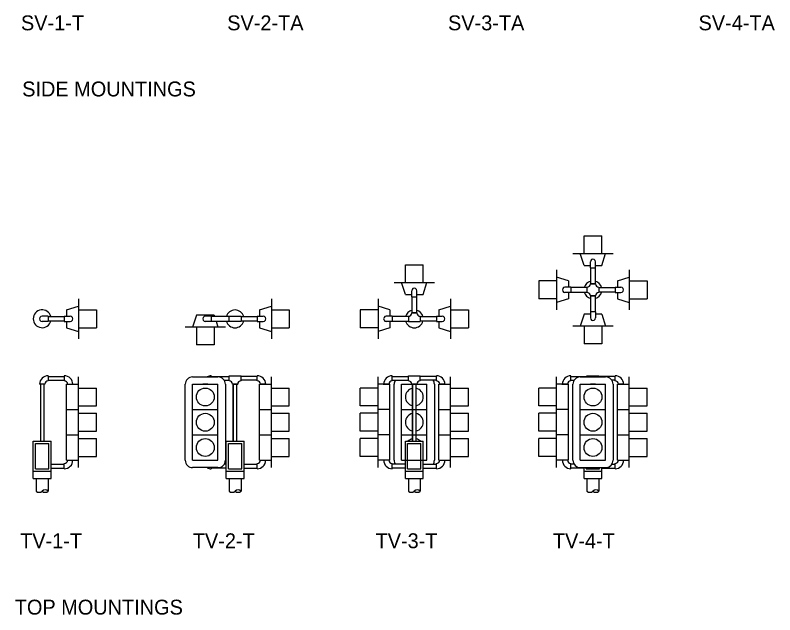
# Model space of a CAD drawing. Extents: x -816.1 to -768.4, y 449.8 to 494.3.
# Drawn here: x -795.22 to -770.21, y 449.77 to 469.51 of the extents above; entities that cross this region are included whole.
import ezdxf

# ---------------------------------------------------------------- set-up
doc = ezdxf.new("R2010")
doc.units = 0
doc.layers.add('es_NO-PLOT', color=7, linetype='Continuous')
doc.layers.add('es_SIGNAL-LIGHTING', color=7, linetype='Continuous')

msp = doc.modelspace()

# ---------------------------------------------------------------- linework, layer by layer
at = {"layer": 'es_SIGNAL-LIGHTING'}
for p, q in [((-776.488, 461.664), (-776.488, 462.252)), ((-776.488, 462.252), (-775.9, 462.252)), ((-775.9, 461.664), (-775.9, 462.252)), ((-776.856, 461.664), (-775.532, 461.664)), ((-776.488, 461.272), (-776.61, 461.664)), ((-775.9, 461.272), (-775.777, 461.664)), ((-782.37, 460.707), (-782.37, 461.295)), ((-782.37, 461.295), (-781.782, 461.295)), ((-781.782, 460.707), (-781.782, 461.295)), ((-776.488, 461.272), (-776.28, 461.272)), ((-776.28, 461.195), (-776.28, 461.391)), ((-776.28, 461.195), (-776.108, 461.195)), ((-776.267, 460.665), (-776.267, 461.195)), ((-776.12, 461.195), (-776.12, 460.665)), ((-776.108, 461.195), (-776.108, 461.391)), ((-776.108, 461.272), (-775.9, 461.272)), ((-777.389, 461.131), (-777.389, 459.807)), ((-774.999, 461.131), (-774.999, 459.807)), ((-782.738, 460.707), (-781.414, 460.707)), ((-782.37, 460.315), (-782.493, 460.707)), ((-781.782, 460.315), (-781.659, 460.707)), ((-777.389, 460.763), (-777.977, 460.763)), ((-777.977, 460.763), (-777.977, 460.175)), ((-776.996, 460.763), (-777.389, 460.886)), ((-776.996, 460.763), (-776.996, 460.555)), ((-775.391, 460.763), (-774.999, 460.886)), ((-775.391, 460.763), (-775.391, 460.555)), ((-774.999, 460.763), (-774.411, 460.763)), ((-774.411, 460.763), (-774.411, 460.175)), ((-776.92, 460.555), (-777.116, 460.555)), ((-776.92, 460.555), (-776.92, 460.383)), ((-776.39, 460.542), (-776.92, 460.542)), ((-776.39, 460.555), (-776.39, 460.383)), ((-776.28, 460.665), (-776.108, 460.665)), ((-776.108, 460.665), (-776.28, 460.665)), ((-775.998, 460.555), (-775.998, 460.383)), ((-775.998, 460.542), (-775.468, 460.542)), ((-775.468, 460.555), (-775.272, 460.555)), ((-775.468, 460.555), (-775.468, 460.383)), ((-782.37, 460.315), (-782.162, 460.315)), ((-782.162, 460.238), (-782.162, 460.434)), ((-782.162, 460.238), (-781.99, 460.238)), ((-782.15, 459.708), (-782.15, 460.238)), ((-782.003, 460.238), (-782.003, 459.708)), ((-781.99, 460.238), (-781.99, 460.434)), ((-781.99, 460.315), (-781.782, 460.315)), ((-776.92, 460.383), (-777.116, 460.383)), ((-776.996, 460.383), (-776.996, 460.175)), ((-776.92, 460.395), (-776.39, 460.395)), ((-776.28, 460.273), (-776.108, 460.273)), ((-776.108, 460.273), (-776.28, 460.273)), ((-776.267, 459.743), (-776.267, 460.273)), ((-776.12, 460.273), (-776.12, 459.743)), ((-775.468, 460.395), (-775.998, 460.395)), ((-775.468, 460.383), (-775.272, 460.383)), ((-775.391, 460.383), (-775.391, 460.175)), ((-793.132, 460.177), (-793.132, 458.853)), ((-786.782, 460.174), (-786.782, 458.85)), ((-783.271, 460.174), (-783.271, 458.85)), ((-780.881, 460.174), (-780.881, 458.85)), ((-777.389, 460.175), (-777.977, 460.175)), ((-776.996, 460.175), (-777.389, 460.052)), ((-775.391, 460.175), (-774.999, 460.052)), ((-774.999, 460.175), (-774.411, 460.175)), ((-793.525, 459.809), (-793.132, 459.931)), ((-793.525, 459.809), (-793.525, 459.601)), ((-793.132, 459.809), (-792.544, 459.809)), ((-792.544, 459.809), (-792.544, 459.221)), ((-787.174, 459.806), (-786.782, 459.929)), ((-787.174, 459.806), (-787.174, 459.598)), ((-786.782, 459.806), (-786.194, 459.806)), ((-786.194, 459.806), (-786.194, 459.218)), ((-783.271, 459.806), (-783.859, 459.806)), ((-783.859, 459.806), (-783.859, 459.218)), ((-782.879, 459.806), (-783.271, 459.929)), ((-782.879, 459.806), (-782.879, 459.598)), ((-782.162, 459.708), (-781.99, 459.708)), ((-781.99, 459.708), (-782.162, 459.708)), ((-781.273, 459.806), (-780.881, 459.929)), ((-781.273, 459.806), (-781.273, 459.598)), ((-780.881, 459.806), (-780.293, 459.806)), ((-780.293, 459.806), (-780.293, 459.218)), ((-776.28, 459.743), (-776.28, 459.547)), ((-776.108, 459.743), (-776.28, 459.743)), ((-776.108, 459.743), (-776.108, 459.547)), ((-794.131, 459.601), (-794.327, 459.601)), ((-794.132, 459.601), (-794.132, 459.429)), ((-794.132, 459.588), (-793.602, 459.588)), ((-793.602, 459.441), (-794.132, 459.441)), ((-793.602, 459.601), (-793.406, 459.601)), ((-793.602, 459.601), (-793.602, 459.429)), ((-789.251, 459.632), (-789.374, 459.24)), ((-788.663, 459.632), (-789.251, 459.632)), ((-788.761, 459.598), (-788.957, 459.598)), ((-788.761, 459.598), (-788.761, 459.426)), ((-788.173, 459.586), (-788.761, 459.586)), ((-788.761, 459.439), (-788.173, 459.439)), ((-788.663, 459.632), (-788.649, 459.586)), ((-788.603, 459.439), (-788.541, 459.24)), ((-788.173, 459.598), (-787.781, 459.598)), ((-788.173, 459.426), (-788.173, 459.598)), ((-787.781, 459.598), (-787.781, 459.426)), ((-787.781, 459.586), (-787.251, 459.586)), ((-787.251, 459.439), (-787.781, 459.439)), ((-787.251, 459.598), (-787.055, 459.598)), ((-787.251, 459.598), (-787.251, 459.426)), ((-782.802, 459.598), (-782.998, 459.598)), ((-782.802, 459.598), (-782.802, 459.426)), ((-782.272, 459.586), (-782.802, 459.586)), ((-782.802, 459.439), (-782.272, 459.439)), ((-782.272, 459.598), (-782.272, 459.426)), ((-781.88, 459.598), (-781.88, 459.426)), ((-781.88, 459.586), (-781.35, 459.586)), ((-781.35, 459.439), (-781.88, 459.439)), ((-781.35, 459.598), (-781.154, 459.598)), ((-781.35, 459.598), (-781.35, 459.426)), ((-776.488, 459.666), (-776.61, 459.274)), ((-776.28, 459.666), (-776.488, 459.666)), ((-775.9, 459.666), (-776.108, 459.666)), ((-775.9, 459.666), (-775.777, 459.274)), ((-794.131, 459.429), (-794.327, 459.429)), ((-793.602, 459.429), (-793.406, 459.429)), ((-793.525, 459.429), (-793.525, 459.221)), ((-793.525, 459.221), (-793.132, 459.098)), ((-793.132, 459.221), (-792.544, 459.221)), ((-788.296, 459.24), (-789.619, 459.24)), ((-789.251, 459.24), (-789.251, 458.652)), ((-788.761, 459.426), (-788.957, 459.426)), ((-788.663, 459.24), (-788.663, 458.652)), ((-787.781, 459.426), (-788.173, 459.426)), ((-787.251, 459.426), (-787.055, 459.426)), ((-787.174, 459.426), (-787.174, 459.218)), ((-787.174, 459.218), (-786.782, 459.096)), ((-786.782, 459.218), (-786.194, 459.218)), ((-783.271, 459.218), (-783.859, 459.218)), ((-782.879, 459.218), (-783.271, 459.096)), ((-782.802, 459.426), (-782.998, 459.426)), ((-782.879, 459.426), (-782.879, 459.218)), ((-782.272, 459.426), (-781.88, 459.426)), ((-781.35, 459.426), (-781.154, 459.426)), ((-781.273, 459.426), (-781.273, 459.218)), ((-781.273, 459.218), (-780.881, 459.096)), ((-780.881, 459.218), (-780.293, 459.218)), ((-775.532, 459.274), (-776.856, 459.274)), ((-776.488, 459.274), (-776.488, 458.686)), ((-775.9, 459.274), (-775.9, 458.686)), ((-788.663, 458.652), (-789.251, 458.652)), ((-775.9, 458.686), (-776.488, 458.686)), ((-794.131, 457.64), (-794.131, 457.468)), ((-794.131, 457.615), (-793.601, 457.615)), ((-794.131, 457.493), (-793.601, 457.493)), ((-793.601, 457.64), (-793.601, 457.468)), ((-793.132, 456.525), (-793.132, 457.603)), ((-789.374, 457.603), (-788.541, 457.603)), ((-788.761, 457.64), (-788.761, 457.603)), ((-788.761, 457.615), (-788.173, 457.615)), ((-788.336, 457.493), (-788.173, 457.493)), ((-788.173, 457.468), (-788.173, 457.64)), ((-788.173, 457.64), (-787.781, 457.64)), ((-787.781, 457.468), (-787.781, 457.64)), ((-787.251, 457.615), (-787.781, 457.615)), ((-787.251, 457.493), (-787.781, 457.493)), ((-787.251, 457.468), (-787.251, 457.64)), ((-786.782, 456.525), (-786.782, 457.603)), ((-783.271, 456.525), (-783.271, 457.603)), ((-782.802, 457.468), (-782.802, 457.64)), ((-782.802, 457.615), (-782.272, 457.615)), ((-782.802, 457.493), (-782.272, 457.493)), ((-782.272, 457.468), (-782.272, 457.64)), ((-782.272, 457.64), (-781.88, 457.64)), ((-781.88, 457.468), (-781.88, 457.64)), ((-781.35, 457.615), (-781.88, 457.615)), ((-781.35, 457.493), (-781.88, 457.493)), ((-781.35, 457.468), (-781.35, 457.64)), ((-780.881, 456.525), (-780.881, 457.603)), ((-777.389, 456.525), (-777.389, 457.603)), ((-776.92, 457.468), (-776.92, 457.64)), ((-776.92, 457.615), (-776.39, 457.615)), ((-776.92, 457.493), (-776.815, 457.493)), ((-776.61, 457.603), (-775.777, 457.603)), ((-776.39, 457.603), (-776.39, 457.64)), ((-776.39, 457.64), (-775.998, 457.64)), ((-775.998, 457.603), (-775.998, 457.64)), ((-775.468, 457.615), (-775.998, 457.615)), ((-775.468, 457.493), (-775.572, 457.493)), ((-775.468, 457.468), (-775.468, 457.64)), ((-774.999, 456.525), (-774.999, 457.603)), ((-794.241, 457.358), (-794.413, 457.358)), ((-794.388, 457.358), (-794.388, 455.483)), ((-794.266, 455.483), (-794.266, 457.358)), ((-793.525, 457.358), (-793.132, 457.358)), ((-793.525, 456.525), (-793.525, 457.358)), ((-793.132, 457.235), (-792.544, 457.235)), ((-792.544, 456.647), (-792.544, 457.235)), ((-789.619, 454.858), (-789.619, 457.358)), ((-789.374, 456.525), (-789.374, 457.358)), ((-789.374, 457.358), (-788.541, 457.358)), ((-789.055, 457.358), (-788.859, 457.358)), ((-788.872, 457.358), (-789.043, 457.358)), ((-788.541, 456.525), (-788.541, 457.358)), ((-788.296, 457.358), (-788.296, 454.858)), ((-788.063, 457.358), (-787.891, 457.358)), ((-787.891, 457.358), (-788.063, 457.358)), ((-788.038, 457.358), (-788.038, 455.483)), ((-788.038, 455.483), (-788.038, 457.358)), ((-787.916, 455.483), (-787.916, 457.358)), ((-787.174, 456.525), (-787.174, 457.358)), ((-787.174, 457.358), (-786.782, 457.358)), ((-786.957, 457.358), (-787.153, 457.358)), ((-786.969, 457.358), (-787.141, 457.358)), ((-786.782, 457.235), (-786.194, 457.235)), ((-786.194, 456.647), (-786.194, 457.235)), ((-783.271, 457.235), (-783.859, 457.235)), ((-783.859, 456.647), (-783.859, 457.235)), ((-782.879, 457.358), (-783.271, 457.358)), ((-783.096, 457.358), (-782.9, 457.358)), ((-783.084, 457.358), (-782.912, 457.358)), ((-782.879, 456.525), (-782.879, 457.358)), ((-782.738, 454.858), (-782.738, 457.358)), ((-782.493, 456.525), (-782.493, 457.358)), ((-782.493, 457.358), (-781.659, 457.358)), ((-782.174, 457.358), (-781.978, 457.358)), ((-782.162, 457.358), (-781.99, 457.358)), ((-781.99, 457.358), (-782.162, 457.358)), ((-781.99, 457.358), (-782.162, 457.358)), ((-782.137, 457.358), (-782.137, 455.483)), ((-782.137, 455.483), (-782.137, 457.358)), ((-782.015, 455.483), (-782.015, 457.358)), ((-781.659, 456.525), (-781.659, 457.358)), ((-781.414, 457.358), (-781.414, 454.858)), ((-781.273, 456.525), (-781.273, 457.358)), ((-781.273, 457.358), (-780.881, 457.358)), ((-781.056, 457.358), (-781.252, 457.358)), ((-781.068, 457.358), (-781.24, 457.358)), ((-780.881, 457.235), (-780.293, 457.235)), ((-780.293, 456.647), (-780.293, 457.235)), ((-777.389, 457.235), (-777.977, 457.235)), ((-777.977, 456.647), (-777.977, 457.235)), ((-776.996, 457.358), (-777.389, 457.358)), ((-777.214, 457.358), (-777.018, 457.358)), ((-777.202, 457.358), (-777.03, 457.358)), ((-776.996, 456.525), (-776.996, 457.358)), ((-776.856, 454.858), (-776.856, 457.358)), ((-776.61, 456.525), (-776.61, 457.358)), ((-776.61, 457.358), (-775.777, 457.358)), ((-776.292, 457.358), (-776.096, 457.358)), ((-776.28, 457.358), (-776.108, 457.358)), ((-776.108, 457.358), (-776.28, 457.358)), ((-775.777, 456.525), (-775.777, 457.358)), ((-775.532, 457.358), (-775.532, 454.858)), ((-775.391, 456.525), (-775.391, 457.358)), ((-775.391, 457.358), (-774.999, 457.358)), ((-775.174, 457.358), (-775.37, 457.358)), ((-775.186, 457.358), (-775.357, 457.358)), ((-774.999, 457.235), (-774.411, 457.235)), ((-774.411, 456.647), (-774.411, 457.235)), ((-793.525, 456.525), (-793.132, 456.525)), ((-793.525, 455.691), (-793.525, 456.525)), ((-793.525, 456.525), (-793.132, 456.525)), ((-793.132, 456.647), (-792.544, 456.647)), ((-793.132, 455.691), (-793.132, 456.525)), ((-789.374, 455.691), (-789.374, 456.525)), ((-789.374, 456.525), (-788.541, 456.525)), ((-789.374, 456.525), (-788.541, 456.525)), ((-788.541, 455.691), (-788.541, 456.525)), ((-787.174, 456.525), (-786.782, 456.525)), ((-787.174, 455.691), (-787.174, 456.525)), ((-787.174, 456.525), (-786.782, 456.525)), ((-786.782, 456.647), (-786.194, 456.647)), ((-786.782, 455.691), (-786.782, 456.525)), ((-783.271, 456.647), (-783.859, 456.647)), ((-782.879, 456.525), (-783.271, 456.525)), ((-783.271, 455.691), (-783.271, 456.525)), ((-782.879, 456.525), (-783.271, 456.525)), ((-782.879, 455.691), (-782.879, 456.525)), ((-782.493, 455.691), (-782.493, 456.525)), ((-782.493, 456.525), (-781.659, 456.525)), ((-782.493, 456.525), (-781.659, 456.525)), ((-781.659, 455.691), (-781.659, 456.525)), ((-781.273, 456.525), (-780.881, 456.525)), ((-781.273, 455.691), (-781.273, 456.525)), ((-781.273, 456.525), (-780.881, 456.525)), ((-780.881, 456.647), (-780.293, 456.647)), ((-780.881, 455.691), (-780.881, 456.525)), ((-777.389, 456.647), (-777.977, 456.647)), ((-776.996, 456.525), (-777.389, 456.525)), ((-777.389, 455.691), (-777.389, 456.525)), ((-776.996, 456.525), (-777.389, 456.525)), ((-776.996, 455.691), (-776.996, 456.525)), ((-776.61, 455.691), (-776.61, 456.525)), ((-776.61, 456.525), (-775.777, 456.525)), ((-776.61, 456.525), (-775.777, 456.525)), ((-775.777, 455.691), (-775.777, 456.525)), ((-775.391, 456.525), (-774.999, 456.525)), ((-775.391, 455.691), (-775.391, 456.525)), ((-775.391, 456.525), (-774.999, 456.525)), ((-774.999, 456.647), (-774.411, 456.647)), ((-774.999, 455.691), (-774.999, 456.525)), ((-793.132, 456.402), (-792.544, 456.402)), ((-792.544, 455.814), (-792.544, 456.402)), ((-786.782, 456.402), (-786.194, 456.402)), ((-786.194, 455.814), (-786.194, 456.402)), ((-783.271, 456.402), (-783.859, 456.402)), ((-783.859, 455.814), (-783.859, 456.402)), ((-780.881, 456.402), (-780.293, 456.402)), ((-780.293, 455.814), (-780.293, 456.402)), ((-777.389, 456.402), (-777.977, 456.402)), ((-777.977, 455.814), (-777.977, 456.402)), ((-774.999, 456.402), (-774.411, 456.402)), ((-774.411, 455.814), (-774.411, 456.402)), ((-793.525, 455.691), (-793.132, 455.691)), ((-793.525, 454.858), (-793.525, 455.691)), ((-793.525, 455.691), (-793.132, 455.691)), ((-793.132, 455.814), (-792.544, 455.814)), ((-793.132, 454.613), (-793.132, 455.691)), ((-789.374, 454.858), (-789.374, 455.691)), ((-789.374, 455.691), (-788.541, 455.691)), ((-789.374, 455.691), (-788.541, 455.691)), ((-788.541, 454.858), (-788.541, 455.691)), ((-787.174, 455.691), (-786.782, 455.691)), ((-787.174, 454.858), (-787.174, 455.691)), ((-787.174, 455.691), (-786.782, 455.691)), ((-786.782, 455.814), (-786.194, 455.814)), ((-786.782, 454.613), (-786.782, 455.691)), ((-783.271, 455.814), (-783.859, 455.814)), ((-782.879, 455.691), (-783.271, 455.691)), ((-783.271, 454.613), (-783.271, 455.691)), ((-782.879, 455.691), (-783.271, 455.691)), ((-782.879, 454.858), (-782.879, 455.691)), ((-782.493, 454.858), (-782.493, 455.691)), ((-782.493, 455.691), (-781.659, 455.691)), ((-782.493, 455.691), (-781.659, 455.691)), ((-781.659, 454.858), (-781.659, 455.691)), ((-781.273, 455.691), (-780.881, 455.691)), ((-781.273, 454.858), (-781.273, 455.691)), ((-781.273, 455.691), (-780.881, 455.691)), ((-780.881, 455.814), (-780.293, 455.814)), ((-780.881, 454.613), (-780.881, 455.691)), ((-777.389, 455.814), (-777.977, 455.814)), ((-776.996, 455.691), (-777.389, 455.691)), ((-777.389, 454.613), (-777.389, 455.691)), ((-776.996, 455.691), (-777.389, 455.691)), ((-776.996, 454.858), (-776.996, 455.691)), ((-776.61, 454.858), (-776.61, 455.691)), ((-776.61, 455.691), (-775.777, 455.691)), ((-776.61, 455.691), (-775.777, 455.691)), ((-775.777, 454.858), (-775.777, 455.691)), ((-775.391, 455.691), (-774.999, 455.691)), ((-775.391, 454.858), (-775.391, 455.691)), ((-775.391, 455.691), (-774.999, 455.691)), ((-774.999, 455.814), (-774.411, 455.814)), ((-774.999, 454.613), (-774.999, 455.691)), ((-794.621, 455.483), (-794.033, 455.483)), ((-794.621, 454.257), (-794.621, 455.483)), ((-794.033, 454.257), (-794.033, 455.483)), ((-793.132, 455.569), (-792.544, 455.569)), ((-792.544, 454.98), (-792.544, 455.569)), ((-788.271, 455.483), (-787.683, 455.483)), ((-788.271, 454.257), (-788.271, 455.483)), ((-787.683, 454.257), (-787.683, 455.483)), ((-786.782, 455.569), (-786.194, 455.569)), ((-786.194, 454.98), (-786.194, 455.569)), ((-783.271, 455.569), (-783.859, 455.569)), ((-783.859, 454.98), (-783.859, 455.569)), ((-782.37, 455.483), (-781.782, 455.483)), ((-782.37, 454.257), (-782.37, 455.483)), ((-781.782, 454.257), (-781.782, 455.483)), ((-780.881, 455.569), (-780.293, 455.569)), ((-780.293, 454.98), (-780.293, 455.569)), ((-777.389, 455.569), (-777.977, 455.569)), ((-777.977, 454.98), (-777.977, 455.569)), ((-774.999, 455.569), (-774.411, 455.569)), ((-774.411, 454.98), (-774.411, 455.569)), ((-794.548, 454.576), (-794.548, 455.409)), ((-794.548, 455.409), (-794.107, 455.409)), ((-794.107, 454.576), (-794.107, 455.409)), ((-788.197, 454.576), (-788.197, 455.409)), ((-788.197, 455.409), (-787.756, 455.409)), ((-787.756, 454.576), (-787.756, 455.409)), ((-782.297, 454.576), (-782.297, 455.409)), ((-782.297, 455.409), (-781.856, 455.409)), ((-781.856, 454.576), (-781.856, 455.409)), ((-793.132, 454.98), (-792.544, 454.98)), ((-786.782, 454.98), (-786.194, 454.98)), ((-783.271, 454.98), (-783.859, 454.98)), ((-780.881, 454.98), (-780.293, 454.98)), ((-777.389, 454.98), (-777.977, 454.98)), ((-774.999, 454.98), (-774.411, 454.98)), ((-794.033, 454.723), (-793.601, 454.723)), ((-793.601, 454.576), (-793.601, 454.748)), ((-793.525, 454.858), (-793.132, 454.858)), ((-789.374, 454.858), (-788.541, 454.858)), ((-789.043, 454.858), (-788.872, 454.858)), ((-788.271, 454.723), (-788.336, 454.723)), ((-787.683, 454.723), (-787.251, 454.723)), ((-787.251, 454.576), (-787.251, 454.748)), ((-787.174, 454.858), (-786.782, 454.858)), ((-787.141, 454.858), (-786.969, 454.858)), ((-782.879, 454.858), (-783.271, 454.858)), ((-782.912, 454.858), (-783.084, 454.858)), ((-782.802, 454.576), (-782.802, 454.748)), ((-782.37, 454.723), (-782.802, 454.723)), ((-782.493, 454.858), (-781.659, 454.858)), ((-782.162, 454.858), (-781.99, 454.858)), ((-781.782, 454.723), (-781.35, 454.723)), ((-781.35, 454.576), (-781.35, 454.748)), ((-781.273, 454.858), (-780.881, 454.858)), ((-781.24, 454.858), (-781.068, 454.858)), ((-776.996, 454.858), (-777.389, 454.858)), ((-777.03, 454.858), (-777.202, 454.858)), ((-776.92, 454.576), (-776.92, 454.748)), ((-776.815, 454.723), (-776.92, 454.723)), ((-776.61, 454.858), (-775.777, 454.858)), ((-776.28, 454.858), (-776.108, 454.858)), ((-775.572, 454.723), (-775.468, 454.723)), ((-775.468, 454.576), (-775.468, 454.748)), ((-775.391, 454.858), (-774.999, 454.858)), ((-775.357, 454.858), (-775.186, 454.858)), ((-794.621, 454.503), (-794.033, 454.503)), ((-794.548, 454.576), (-794.107, 454.576)), ((-794.033, 454.601), (-793.601, 454.601)), ((-788.541, 454.613), (-789.374, 454.613)), ((-788.761, 454.613), (-788.761, 454.576)), ((-788.271, 454.601), (-788.761, 454.601)), ((-788.271, 454.503), (-787.683, 454.503)), ((-788.197, 454.576), (-787.756, 454.576)), ((-787.683, 454.601), (-787.251, 454.601)), ((-782.37, 454.601), (-782.802, 454.601)), ((-782.37, 454.503), (-781.782, 454.503)), ((-782.297, 454.576), (-781.856, 454.576)), ((-781.782, 454.601), (-781.35, 454.601)), ((-776.488, 454.601), (-776.92, 454.601)), ((-776.614, 454.613), (-775.75, 454.613)), ((-776.488, 454.257), (-776.488, 454.613)), ((-776.488, 454.503), (-775.9, 454.503)), ((-776.414, 454.576), (-776.414, 454.613)), ((-776.414, 454.576), (-775.973, 454.576)), ((-775.973, 454.576), (-775.973, 454.613)), ((-775.9, 454.257), (-775.9, 454.613)), ((-775.9, 454.601), (-775.468, 454.601)), ((-794.621, 454.257), (-794.033, 454.257)), ((-794.523, 454.257), (-794.523, 453.84)), ((-794.131, 454.257), (-794.131, 453.84)), ((-788.271, 454.257), (-787.683, 454.257)), ((-788.173, 454.257), (-788.173, 453.84)), ((-787.781, 454.257), (-787.781, 453.84)), ((-782.37, 454.257), (-781.782, 454.257)), ((-782.272, 454.257), (-782.272, 453.84)), ((-781.88, 454.257), (-781.88, 453.84)), ((-776.488, 454.257), (-775.9, 454.257)), ((-776.39, 454.257), (-776.39, 453.84)), ((-775.998, 454.257), (-775.998, 453.84))]:
    msp.add_line(p, q, dxfattribs=at)
for centre in [(-788.957, 456.941), (-776.194, 456.941), (-788.957, 456.108), (-776.194, 456.108), (-788.957, 455.275), (-776.194, 455.275)]:
    msp.add_circle(centre, 0.294, dxfattribs=at)
for centre, radius, start, end in [((-776.194, 461.391), 0.0858, 359.6941, 180.2678), ((-776.194, 460.469), 0.294, 104.4759, 165.5227), ((-776.194, 460.469), 0.294, 14.4775, 75.5208), ((-782.076, 460.435), 0.0858, 359.6941, 180.2678), ((-777.116, 460.469), 0.0858, 89.7322, 270.3059), ((-776.39, 460.665), 0.11, 270, 0), ((-775.998, 460.665), 0.11, 180, 270), ((-775.271, 460.469), 0.0858, 269.6941, 90.2678), ((-776.194, 460.469), 0.294, 194.4775, 255.5208), ((-776.39, 460.273), 0.11, 0, 90), ((-776.194, 460.469), 0.294, 284.4759, 345.5225), ((-775.998, 460.273), 0.11, 90, 180), ((-794.328, 459.515), 0.294, 14.4775, 345.5223), ((-787.977, 459.512), 0.294, 14.4775, 165.6576), ((-782.076, 459.512), 0.294, 104.4759, 165.5227), ((-782.272, 459.708), 0.11, 270, 0), ((-782.076, 459.512), 0.294, 14.4775, 75.5208), ((-781.88, 459.708), 0.11, 180, 270), ((-794.328, 459.515), 0.0858, 89.7322, 270.3059), ((-793.405, 459.515), 0.0858, 269.6941, 90.2678), ((-788.957, 459.512), 0.0858, 89.7322, 270.3059), ((-787.977, 459.512), 0.294, 194.3424, 345.5225), ((-787.054, 459.512), 0.0858, 269.6941, 90.2678), ((-782.999, 459.512), 0.0858, 89.7322, 270.3059), ((-782.076, 459.512), 0.294, 194.4775, 345.5225), ((-781.154, 459.512), 0.0858, 269.6941, 90.2678), ((-776.194, 459.546), 0.0858, 179.6941, 0.2678), ((-794.131, 457.358), 0.282, 90, 180), ((-794.131, 457.358), 0.11, 90, 180), ((-793.601, 457.358), 0.282, 0, 90.0836), ((-793.601, 457.358), 0.11, 0, 90), ((-789.374, 457.358), 0.245, 90, 180), ((-788.761, 457.358), 0.282, 90, 119.5916), ((-788.541, 457.358), 0.245, 0, 90), ((-788.173, 457.358), 0.11, 0, 90), ((-787.781, 457.358), 0.11, 90, 180), ((-787.251, 457.358), 0.282, 0, 90), ((-787.251, 457.358), 0.11, 0, 90), ((-782.802, 457.358), 0.282, 90, 180), ((-782.802, 457.358), 0.11, 90, 180), ((-782.493, 457.358), 0.245, 146.633, 180), ((-782.272, 457.358), 0.11, 0, 90), ((-781.88, 457.358), 0.11, 90, 180), ((-781.659, 457.358), 0.245, 0, 33.367), ((-781.35, 457.358), 0.282, 0, 90), ((-781.35, 457.358), 0.11, 0, 90), ((-776.92, 457.358), 0.282, 90, 180), ((-776.92, 457.358), 0.11, 90, 180), ((-776.61, 457.358), 0.245, 90, 180), ((-775.777, 457.358), 0.245, 0, 90), ((-775.468, 457.358), 0.282, 0, 90), ((-775.468, 457.358), 0.11, 0, 90), ((-782.076, 456.941), 0.294, 102.025, 257.975), ((-782.076, 456.941), 0.294, 282.0235, 77.9765), ((-782.076, 456.108), 0.294, 102.025, 257.975), ((-782.076, 456.108), 0.294, 282.0235, 77.9765), ((-782.076, 455.275), 0.294, 102.025, 134.9004), ((-782.076, 455.275), 0.294, 45.0996, 77.9765), ((-793.601, 454.858), 0.11, 270, 360), ((-793.601, 454.858), 0.282, 270, 360), ((-789.374, 454.858), 0.245, 180, 270), ((-788.541, 454.858), 0.245, 270, 0), ((-787.251, 454.858), 0.11, 270, 0), ((-787.251, 454.858), 0.282, 270, 0), ((-782.802, 454.858), 0.282, 180, 270), ((-782.802, 454.858), 0.11, 180, 270), ((-782.493, 454.858), 0.245, 180, 213.367), ((-781.659, 454.858), 0.245, 326.633, 0), ((-781.35, 454.858), 0.11, 270, 0), ((-781.35, 454.858), 0.282, 270, 0), ((-776.92, 454.858), 0.282, 180, 270), ((-776.92, 454.858), 0.11, 180, 270), ((-776.61, 454.858), 0.245, 180, 269.1643), ((-775.777, 454.858), 0.245, 276.2746, 0), ((-775.468, 454.858), 0.11, 270, 0), ((-775.468, 454.858), 0.282, 270, 0), ((-788.761, 454.858), 0.282, 240.4088, 270), ((-794.425, 453.943), 0.142, 226.2386, 313.7614), ((-794.229, 453.738), 0.142, 46.2386, 133.7614), ((-794.229, 453.943), 0.142, 226.2386, 313.7614), ((-788.075, 453.943), 0.142, 226.2386, 313.7614), ((-787.879, 453.738), 0.142, 46.2386, 133.7614), ((-787.879, 453.943), 0.142, 226.2386, 313.7614), ((-782.174, 453.943), 0.142, 226.2386, 313.7614), ((-781.978, 453.738), 0.142, 46.2386, 133.7614), ((-781.978, 453.943), 0.142, 226.2386, 313.7614), ((-776.292, 453.943), 0.142, 226.2386, 313.7614), ((-776.096, 453.738), 0.142, 46.2386, 133.7614), ((-776.096, 453.943), 0.142, 226.2386, 313.7614)]:
    msp.add_arc(centre, radius, start, end, dxfattribs=at)

# ---------------------------------------------------------------- texts
at = {"layer": 'es_NO-PLOT'}
for s, p in [('SV-1-T', (-795.027, 469.014)), ('SV-2-TA', (-788.236, 469.014)), ('SV-3-TA', (-780.966, 469.014)), ('SV-4-TA', (-772.718, 469.014)), ('SIDE MOUNTINGS', (-794.986, 466.837)), ('TV-1-T', (-795.054, 451.96)), ('TV-2-T', (-789.369, 451.96)), ('TV-3-T', (-783.352, 451.96)), ('TV-4-T', (-777.512, 451.96)), ('TOP MOUNTINGS', (-795.231, 449.775))]:
    msp.add_text(s, height=0.4902, dxfattribs=at).set_placement(p)

doc.saveas('drawing.dxf')
